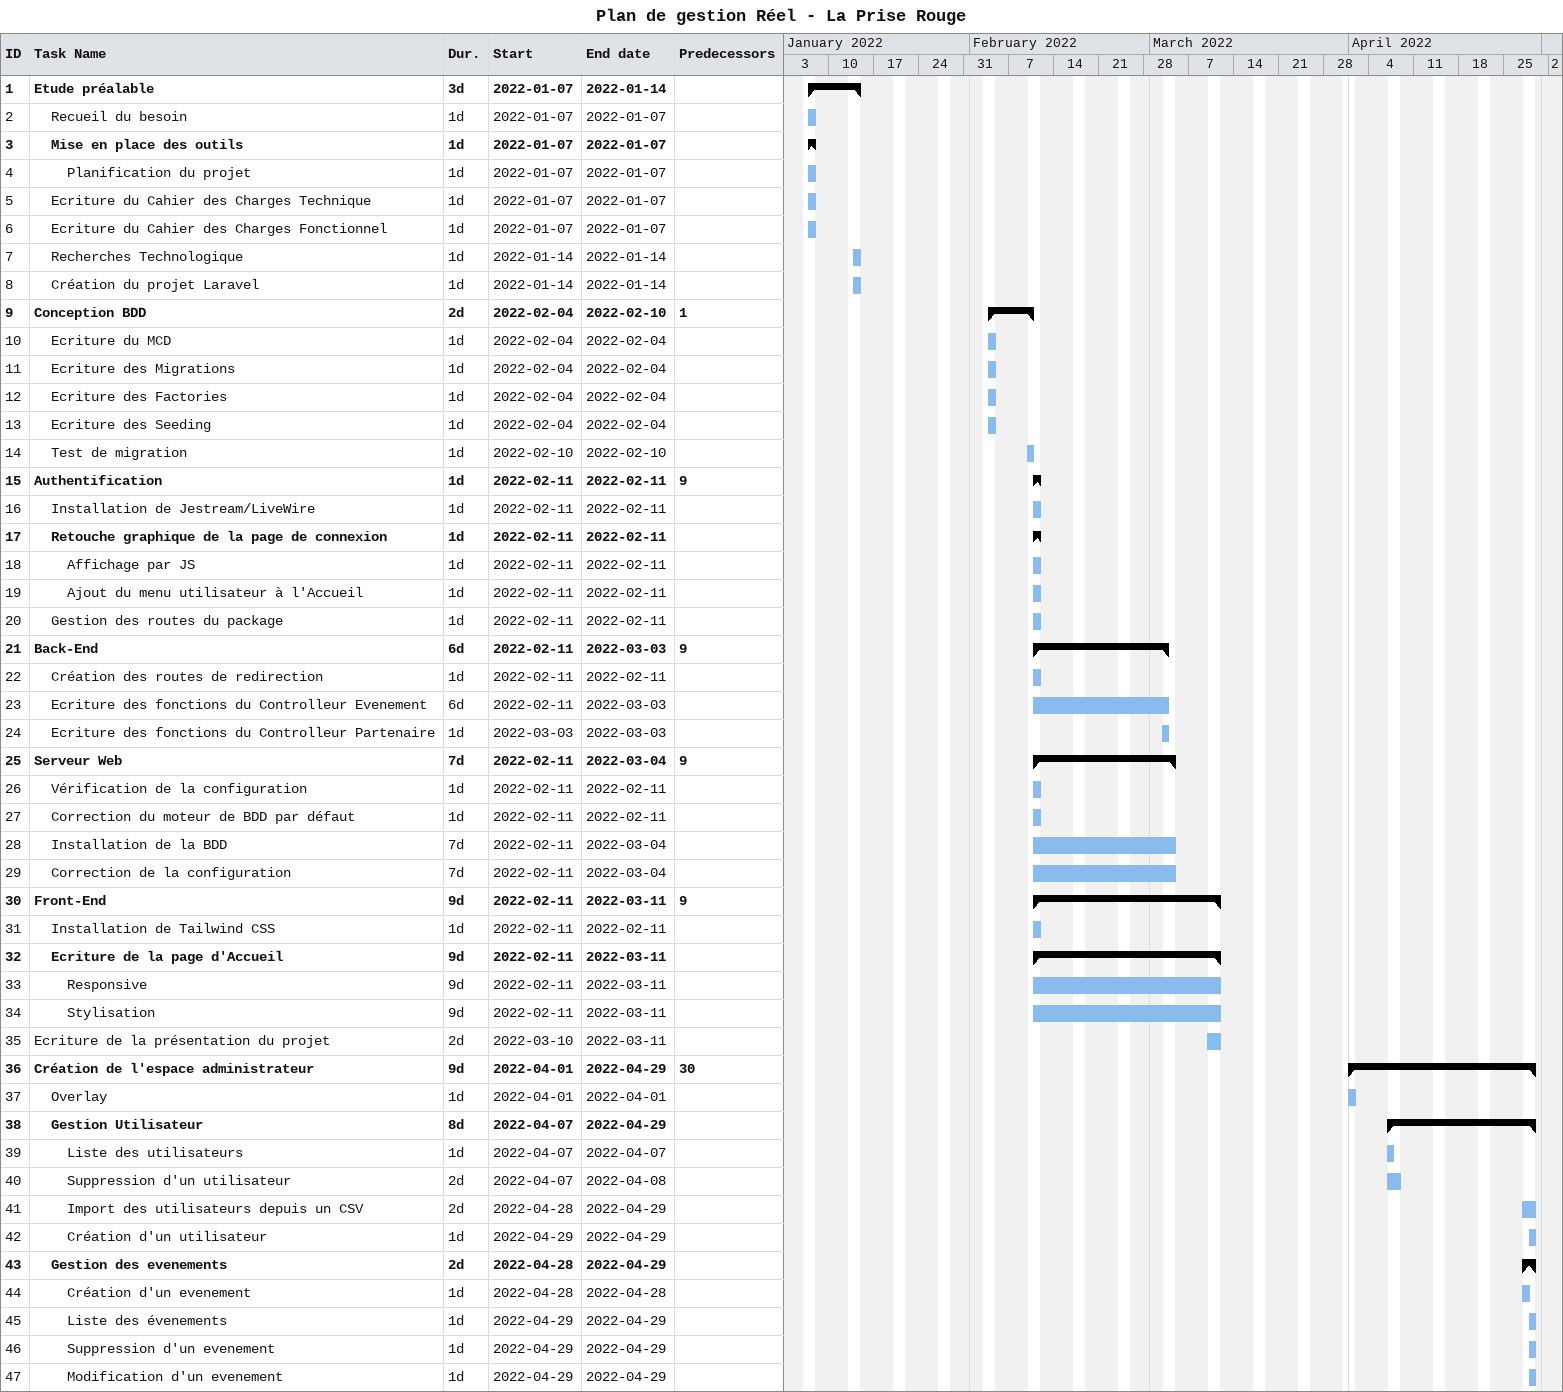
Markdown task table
Plan de gestion Réel - La Prise Rouge

| ID | Level | Task | Duration | Start | Finish | Predecessors |
|---|---|---|---|---|---|---|
| 1 | 1 | **Etude préalable** | 3d | 2022-01-07 | 2022-01-14 |  |
| 2 | 2 | Recueil du besoin | 1d | 2022-01-07 | 2022-01-07 |  |
| 3 | 2 | **Mise en place des outils** | 1d | 2022-01-07 | 2022-01-07 |  |
| 4 | 3 | Planification du projet | 1d | 2022-01-07 | 2022-01-07 |  |
| 5 | 2 | Ecriture du Cahier des Charges Technique | 1d | 2022-01-07 | 2022-01-07 |  |
| 6 | 2 | Ecriture du Cahier des Charges Fonctionnel | 1d | 2022-01-07 | 2022-01-07 |  |
| 7 | 2 | Recherches Technologique | 1d | 2022-01-14 | 2022-01-14 |  |
| 8 | 2 | Création du projet Laravel | 1d | 2022-01-14 | 2022-01-14 |  |
| 9 | 1 | **Conception BDD** | 2d | 2022-02-04 | 2022-02-10 | 1 |
| 10 | 2 | Ecriture du MCD | 1d | 2022-02-04 | 2022-02-04 |  |
| 11 | 2 | Ecriture des Migrations | 1d | 2022-02-04 | 2022-02-04 |  |
| 12 | 2 | Ecriture des Factories | 1d | 2022-02-04 | 2022-02-04 |  |
| 13 | 2 | Ecriture des Seeding | 1d | 2022-02-04 | 2022-02-04 |  |
| 14 | 2 | Test de migration | 1d | 2022-02-10 | 2022-02-10 |  |
| 15 | 1 | **Authentification** | 1d | 2022-02-11 | 2022-02-11 | 9 |
| 16 | 2 | Installation de Jestream/LiveWire | 1d | 2022-02-11 | 2022-02-11 |  |
| 17 | 2 | **Retouche graphique de la page de connexion** | 1d | 2022-02-11 | 2022-02-11 |  |
| 18 | 3 | Affichage par JS | 1d | 2022-02-11 | 2022-02-11 |  |
| 19 | 3 | Ajout du menu utilisateur à l'Accueil | 1d | 2022-02-11 | 2022-02-11 |  |
| 20 | 2 | Gestion des routes du package | 1d | 2022-02-11 | 2022-02-11 |  |
| 21 | 1 | **Back-End** | 6d | 2022-02-11 | 2022-03-03 | 9 |
| 22 | 2 | Création des routes de redirection | 1d | 2022-02-11 | 2022-02-11 |  |
| 23 | 2 | Ecriture des fonctions du Controlleur Evenement | 6d | 2022-02-11 | 2022-03-03 |  |
| 24 | 2 | Ecriture des fonctions du Controlleur Partenaire | 1d | 2022-03-03 | 2022-03-03 |  |
| 25 | 1 | **Serveur Web** | 7d | 2022-02-11 | 2022-03-04 | 9 |
| 26 | 2 | Vérification de la configuration | 1d | 2022-02-11 | 2022-02-11 |  |
| 27 | 2 | Correction du moteur de BDD par défaut | 1d | 2022-02-11 | 2022-02-11 |  |
| 28 | 2 | Installation de la BDD | 7d | 2022-02-11 | 2022-03-04 |  |
| 29 | 2 | Correction de la configuration | 7d | 2022-02-11 | 2022-03-04 |  |
| 30 | 1 | **Front-End** | 9d | 2022-02-11 | 2022-03-11 | 9 |
| 31 | 2 | Installation de Tailwind CSS | 1d | 2022-02-11 | 2022-02-11 |  |
| 32 | 2 | **Ecriture de la page d'Accueil** | 9d | 2022-02-11 | 2022-03-11 |  |
| 33 | 3 | Responsive | 9d | 2022-02-11 | 2022-03-11 |  |
| 34 | 3 | Stylisation | 9d | 2022-02-11 | 2022-03-11 |  |
| 35 | 1 | Ecriture de la présentation du projet | 2d | 2022-03-10 | 2022-03-11 |  |
| 36 | 1 | **Création de l'espace administrateur** | 9d | 2022-04-01 | 2022-04-29 | 30 |
| 37 | 2 | Overlay | 1d | 2022-04-01 | 2022-04-01 |  |
| 38 | 2 | **Gestion Utilisateur** | 8d | 2022-04-07 | 2022-04-29 |  |
| 39 | 3 | Liste des utilisateurs | 1d | 2022-04-07 | 2022-04-07 |  |
| 40 | 3 | Suppression d'un utilisateur | 2d | 2022-04-07 | 2022-04-08 |  |
| 41 | 3 | Import des utilisateurs depuis un CSV | 2d | 2022-04-28 | 2022-04-29 |  |
| 42 | 3 | Création d'un utilisateur | 1d | 2022-04-29 | 2022-04-29 |  |
| 43 | 2 | **Gestion des evenements** | 2d | 2022-04-28 | 2022-04-29 |  |
| 44 | 3 | Création d'un evenement | 1d | 2022-04-28 | 2022-04-28 |  |
| 45 | 3 | Liste des évenements | 1d | 2022-04-29 | 2022-04-29 |  |
| 46 | 3 | Suppression d'un evenement | 1d | 2022-04-29 | 2022-04-29 |  |
| 47 | 3 | Modification d'un evenement | 1d | 2022-04-29 | 2022-04-29 |  |
